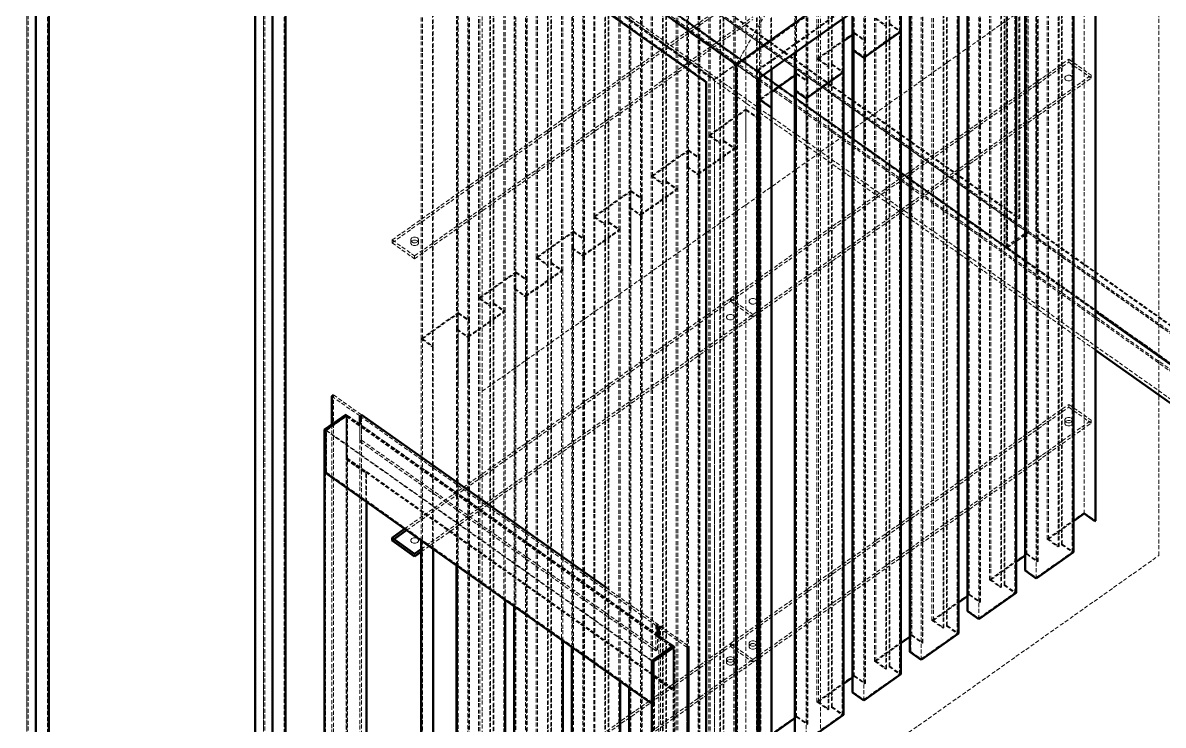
# Model space of a CAD drawing. Header units: millimetres. Extents: x 589 to 12190, y 300 to 8700.
# Drawn here: x 1816 to 2889, y 1402 to 2062 of the extents above; entities that cross this region are included whole.
import ezdxf

# ---------------------------------------------------------------- set-up
doc = ezdxf.new("R2010")
doc.units = ezdxf.units.MM
doc.linetypes.add('Hidden', pattern=[15, 5, -3, 5, -2])
for name, color, linetype, lineweight in [('Default', 7, 'Continuous', 50), ('Edges', 7, 'Hidden', 15), ('HiddenEdges', 2, 'Hidden', 15), ('HiddenSilhouettes', 2, 'Hidden', 15), ('HiddenWires', 7, 'Hidden', 15), ('Silhouettes', 7, 'Continuous', 50), ('Wires', 7, 'Hidden', 15)]:
    doc.layers.add(name, color=color, linetype=linetype, lineweight=lineweight)

# ---------------------------------------------------------------- blocks, each defined once
blk = doc.blocks.new('Isometric')
at = {"layer": 'Edges'}
for points in [[(-253.1, -1769.7), (-253.1, -79.7)], [(-242.5, -1766.6), (-242.5, -97.8)], [(43.8, -1979.7), (43.8, -289.7)], [(54.4, -1976.6), (54.4, -307.8)], [(1073, -1234), (1073, -427.9)], [(1086.3, -1243.4), (1086.3, -437.3)], [(1012.9, -1315.3), (1012.9, -509.2)], [(940.8, -1366.3), (940.8, -560.2)], [(796.6, -662.2), (796.6, -595.1)], [(868.7, -1417.3), (868.7, -611.2)], [(724.4, -713.2), (724.4, -646.1)], [(796.6, -1468.3), (796.6, -662.2)], [(679.9, -724.7), (679.9, -677.6)], [(609.5, -2379.7), (609.5, -689.7)], [(724.4, -1519.3), (724.4, -713.2)], [(679.9, -1530.8), (679.9, -724.7)], [(1087.2, -978.6), (1271.9, -1109.2)], [(121.6, -1129.3), (531.7, -1419.3)], [(121.6, -1989.4), (121.6, -1129.3)], [(164.7, -1977.8), (164.7, -1213.5)], [(233.3, -1287.7), (233.3, -1284.2)], [(255.6, -1830.8), (255.6, -1277.8)], [(535.9, -1374.1), (538, -1372.6)], [(535.9, -1387), (535.9, -1374.1)], [(539.5, -1376.6), (574.8, -1401.6)], [(574.8, -1401.6), (576.9, -1400.1)], [(444.4, -1717.3), (444.4, -1411.3)], [(574.8, -2267.8), (574.8, -1401.6)], [(531.7, -1473), (531.7, -1419.3)], [(531.7, -2279.4), (531.7, -1419.3)], [(516.5, -1666.3), (516.5, -1462.3)]]:
    blk.add_lwpolyline(points, dxfattribs=at)
for points in [[(637.2, -670.1, 0), (954.6, -117.2, 0)], [(662.4, -689.1, 0), (1468.5, -119.1, 0)], [(43.8, -289.7, 0), (609.5, -689.7, 0)], [(609.5, -689.7, 0), (636.4, -670.7, 0)], [(636.4, -670.7, 0), (662.4, -689.1, 0)], [(662.4, -2379.1, 0), (662.4, -689.1, 0)], [(636.4, -1378.2, 0), (636.4, -765.7, 0)], [(1087.2, -979.4, 0), (1416.5, -1212.3, 0)], [(129.3, -1086.6, 0), (164.7, -1111.6, 0)], [(164.7, -1111.6, 0), (166.8, -1110.1, 0)], [(164.7, -1111.6, 0), (535.9, -1374.1, 0)], [(164.7, -1121.7, 0), (164.7, -1111.6, 0)], [(120.5, -1128.5, 0), (121.6, -1129.3, 0)], [(172, -1964, 0), (172, -1218.6, 0)], [(300.2, -1819.3, 0), (300.2, -1309.3, 0)], [(372.3, -1768.3, 0), (372.3, -1360.3, 0)], [(531.7, -1419.3, 0), (556.7, -1401.6, 0)], [(530.6, -1418.5, 0), (531.7, -1419.3, 0)]]:
    blk.add_polyline3d(points, dxfattribs=at)
blk.add_polyline3d([(636.4, -671.5, 0)], close=True, dxfattribs=at)
at = {"layer": 'HiddenEdges'}
for points in [[(992.1, -863.6), (992.1, 805.2)], [(1012.4, -879.2), (1012.4, 789.6)], [(976.7, -900.4), (976.7, 483.3)], [(-608.1, 257.2), (1895, -1512.8)], [(-634.3, 238.7), (1842.7, -1512.8)], [(-608.1, 209.8), (1895, -1560.2)], [(829.1, -619.2), (829.1, 186.9)], [(784.5, -631.9), (784.5, 174.2)], [(824.1, -622.7), (824.1, 183.4)], [(797.8, -641.3), (797.8, 164.8)], [(783.3, -651.6), (783.3, 154.5)], [(752, -673.7), (752, 132.4)], [(757, -670.2), (757, 135.9)], [(712.4, -682.9), (712.4, 123.2)], [(711.1, -702.6), (711.1, 103.5)], [(724.4, -646.1), (724.4, 92.9)], [(648.8, -727.9), (648.8, 78.2)], [(679.9, -677.6), (679.9, 81.4)], [(662.1, -737.3), (662.1, 68.8)], [(616.2, -769.7), (616.2, 36.4)], [(621.2, -766.2), (621.2, 39.9)], [(576.6, -778.9), (576.6, 27.2)], [(589.9, -788.3), (589.9, 17.8)], [(549.1, -817.2), (549.1, -11.1)], [(588.7, -809.2), (588.7, -3.1)], [(504.5, -829.9), (504.5, -23.8)], [(544.1, -820.7), (544.1, -14.6)], [(517.8, -839.3), (517.8, -33.2)], [(503.2, -849.6), (503.2, -43.5)], [(516.5, -860.2), (516.5, -54.1)], [(-227.1, -1749.2), (-227.1, -60.9)], [(472, -871.7), (472, -65.6)], [(476.9, -868.2), (476.9, -62.1)], [(-253.1, -1767.6), (-253.1, -79.3)], [(432.4, -880.9), (432.4, -74.8)], [(445.7, -890.3), (445.7, -84.2)], [(404.8, -919.2), (404.8, -113.1)], [(444.4, -911.2), (444.4, -105.1)], [(360.3, -931.9), (360.3, -125.8)], [(399.9, -922.7), (399.9, -116.6)], [(373.6, -941.3), (373.6, -135.2)], [(359, -951.6), (359, -145.5)], [(372.3, -962.2), (372.3, -156.1)], [(327.7, -973.7), (327.7, -167.6)], [(332.7, -970.2), (332.7, -164.1)], [(288.1, -982.9), (288.1, -176.8)], [(286.9, -1002.6), (286.9, -196.5)], [(301.4, -992.3), (301.4, -186.2)], [(300.2, -1013.2), (300.2, -207.1)], [(255.6, -1024.7), (255.6, -218.6)], [(69.9, -1959.2), (69.9, -270.9)], [(71.6, -1960.9), (71.6, -270.9)], [(71.6, -272.1), (635.5, -670.9)], [(34.1, -1961), (34.1, -292.2)], [(43.8, -1977.6), (43.8, -289.3)], [(45.5, -290.5), (609.5, -689.3)], [(196.6, -312), (1001, -880.8)], [(170.6, -330.4), (975, -899.2)], [(170.6, -330.9), (976.7, -900.9)], [(1040.5, -1275.8), (1040.5, -469.7)], [(1045.5, -1272.3), (1045.5, -466.2)], [(1000.9, -1285), (1000.9, -478.9)], [(1014.2, -1294.4), (1014.2, -488.3)], [(968.4, -1326.8), (968.4, -520.7)], [(973.3, -1323.3), (973.3, -517.2)], [(928.8, -1336), (928.8, -529.9)], [(942.1, -1345.4), (942.1, -539.3)], [(927.5, -1355.7), (927.5, -549.6)], [(896.3, -1377.8), (896.3, -571.7)], [(901.2, -1374.3), (901.2, -568.2)], [(856.7, -1387), (856.7, -580.9)], [(870, -1396.4), (870, -590.3)], [(824.1, -1428.8), (824.1, -622.7)], [(829.1, -1425.3), (829.1, -619.2)], [(784.5, -765.7), (784.5, -630.7)], [(784.5, -1438), (784.5, -631.9)], [(797.8, -1447.4), (797.8, -641.3)], [(783.3, -1457.7), (783.3, -651.6)], [(609.5, -689.3), (635.5, -670.9)], [(635.5, -2359.2), (635.5, -670.9)], [(636.4, -671.5), (637.2, -670.1)], [(636.4, -671.5), (637.2, -670.9)], [(757, -1476.3), (757, -670.2)], [(796.6, -765.7), (796.6, -661)], [(1053.6, -667.7), (1053.6, -664.2)], [(662.4, -678.3), (663.3, -678.9)], [(662.4, -2316.2), (662.4, -678.3)], [(712.4, -765.7), (712.4, -681.7)], [(712.4, -1489), (712.4, -682.9)], [(752, -1479.8), (752, -673.7)], [(598.9, -692.8), (599.8, -692.2)], [(599.8, -2361), (599.8, -692.2)], [(609.5, -2377.6), (609.5, -689.3)], [(725.7, -1498.4), (725.7, -692.3)], [(711.1, -1508.7), (711.1, -702.6)], [(724.4, -765.7), (724.4, -712)], [(648.8, -765.7), (648.8, -726.7)], [(648.8, -1534), (648.8, -727.9)], [(662.1, -1543.4), (662.1, -737.3)], [(616.2, -1575.8), (616.2, -769.7)], [(621.2, -1572.3), (621.2, -766.2)], [(975.8, -900.7), (975.8, -765.7)], [(576.6, -918.8), (576.6, -777.7)], [(576.6, -1585), (576.6, -778.9)], [(575.4, -1604.7), (575.4, -798.6)], [(589.9, -1594.4), (589.9, -788.3)], [(588.7, -918.8), (588.7, -808)], [(544.1, -1626.8), (544.1, -820.7)], [(549.1, -1623.3), (549.1, -817.2)], [(504.5, -1636), (504.5, -829.9)], [(517.8, -1645.4), (517.8, -839.3)], [(472, -1677.8), (472, -871.7)], [(476.9, -1674.3), (476.9, -868.2)], [(516.5, -918.8), (516.5, -859)], [(432.4, -918.8), (432.4, -879.7)], [(432.4, -1687), (432.4, -880.9)], [(976.7, -900.4), (1002.7, -882)], [(1002.7, -882), (1298, -1090.8)], [(1012.4, -879.2), (1288.2, -1074.2)], [(431.1, -1706.7), (431.1, -900.6)], [(445.7, -1696.4), (445.7, -890.3)], [(975.8, -901.5), (976.7, -900.9)], [(976.7, -900.4), (1087.2, -978.6)], [(976.7, -900.9), (1273.6, -1110.9)], [(233.3, -914.3), (233.3, -910.8)], [(444.4, -918.8), (444.4, -910)], [(444.4, -1411.3), (444.4, -911.2)], [(399.9, -1728.8), (399.9, -922.7)], [(404.8, -1725.3), (404.8, -919.2)], [(360.3, -1071.9), (360.3, -930.7)], [(360.3, -1738), (360.3, -931.9)], [(373.6, -1747.4), (373.6, -941.3)], [(359, -1757.7), (359, -951.6)], [(332.7, -1776.3), (332.7, -970.2)], [(372.3, -1071.9), (372.3, -961)], [(629.3, -967.7), (629.3, -964.2)], [(288.1, -1789), (288.1, -982.9)], [(327.7, -1779.8), (327.7, -973.7)], [(657.6, -987.7), (657.6, -984.2)], [(301.4, -1798.4), (301.4, -992.3)], [(286.9, -1808.7), (286.9, -1002.6)], [(300.2, -1071.9), (300.2, -1012)], [(300.2, -1309.3), (300.2, -1013.2)], [(131.5, -1951.3), (131.5, -1085.1)], [(1053.6, -1100.4), (1053.6, -1096.9)], [(147.4, -1969.6), (147.4, -1109.5)], [(148.5, -1164), (148.5, -1110.3)], [(149.3, -1110.8), (559.5, -1400.8)], [(166.8, -1141.9), (166.8, -1110.1)], [(122.8, -1129.6), (532.9, -1419.6)], [(122.8, -1182.2), (122.8, -1129.6)], [(166.8, -1141.9), (538, -1404.4)], [(147.4, -1164.8), (148.5, -1164)], [(147.4, -1166), (172, -1183.4)], [(148.5, -1164), (558.6, -1454)], [(122.8, -1182.2), (532.9, -1472.2)], [(172, -1218.6), (172, -1183.4)], [(535.9, -1405.9), (535.9, -1387)], [(541.6, -2241.3), (541.6, -1375.1)], [(556.7, -1401.6), (558.6, -1400.3)], [(557.5, -2259.6), (557.5, -1399.5)], [(558.6, -1401.4), (559.5, -1400.8)], [(559.5, -2235.2), (559.5, -1400.8)], [(629.3, -1400.4), (629.3, -1396.9)], [(657.6, -1420.4), (657.6, -1416.9)], [(534, -2218.4), (534, -1437.8)], [(557.5, -1456), (558.6, -1455.2)]]:
    blk.add_lwpolyline(points, dxfattribs=at)
for points in [[(1002.7, -882, 0), (1002.7, 806.3, 0)], [(725.7, -692.3, 0), (725.7, 113.8, 0)], [(575.4, -798.6, 0), (575.4, 7.5, 0)], [(431.1, -900.6, 0), (431.1, -94.5, 0)], [(662.4, -678.3, 0), (1416.5, -145.1, 0)], [(70.7, -271.5, 0), (636.4, -671.5, 0)], [(76.8, -265, 0), (1087.2, -979.4, 0)], [(55.3, -307.2, 0), (599.8, -692.2, 0)], [(196.6, -311.7, 0), (1002.7, -881.7, 0)], [(206.3, -309.2, 0), (991.2, -864.2, 0)], [(999.6, -1304.7, 0), (999.6, -498.6, 0)], [(855.4, -1406.7, 0), (855.4, -600.6, 0)], [(638.1, -671.5, 0), (663.3, -689.3, 0)], [(588.7, -1615.3, 0), (588.7, -809.2, 0)], [(504.5, -918.8, 0), (504.5, -828.7, 0)], [(503.2, -1655.7, 0), (503.2, -849.6, 0)], [(516.5, -1462.3, 0), (516.5, -860.2, 0)], [(1002.7, -881.7, 0), (1299.7, -1091.7, 0)], [(1012.4, -879.2, 0), (1013.3, -878.6, 0)], [(372.3, -1360.3, 0), (372.3, -962.2, 0)], [(288.1, -1071.9, 0), (288.1, -981.7, 0)], [(255.6, -1277.8, 0), (255.6, -1024.7, 0)], [(122.8, -1129.6, 0), (147.4, -1112.2, 0)], [(164.7, -1213.5, 0), (164.7, -1121.7, 0)], [(164.7, -1143.4, 0), (166.8, -1141.9, 0)], [(121.6, -1183, 0), (122.8, -1182.2, 0)], [(172, -1183.4, 0), (173.1, -1182.6, 0)], [(557.5, -1454.8, 0), (557.5, -1402.2, 0)], [(532.9, -1438.6, 0), (557.5, -1456, 0)]]:
    blk.add_polyline3d(points, dxfattribs=at)
at = {"layer": 'HiddenSilhouettes'}
for points in [[(991.2, -864.2), (991.2, 804.6)], [(1001, -880.8), (1001, 807.5)], [(1013.3, -878.6), (1013.3, 790.2)], [(975, -899.2), (975, 482.8)], [(-608.1, 212), (1863, -1535.4)], [(-636.4, 189.8), (663.3, -729.2)], [(-634.3, 193.5), (1842.7, -1558)], [(828.2, -619.8), (828.2, 186.3)], [(825, -622.1), (825, 184)], [(841.5, -629.2), (841.5, 176.9)], [(798.7, -640.7), (798.7, 165.4)], [(737.9, -663.7), (737.9, 142.4)], [(739.6, -663.7), (739.6, 142.4)], [(752.9, -673.1), (752.9, 133)], [(756.1, -670.8), (756.1, 135.3)], [(726.6, -691.7), (726.6, 114.4)], [(769.4, -680.2), (769.4, 125.9)], [(667.4, -714.7), (667.4, 91.4)], [(662.9, -736.7), (662.9, 69.4)], [(602.1, -759.7), (602.1, 46.4)], [(603.8, -759.7), (603.8, 46.4)], [(617.1, -769.1), (617.1, 37)], [(620.3, -766.8), (620.3, 39.3)], [(633.6, -776.2), (633.6, 29.9)], [(635.3, -776.2), (635.3, 29.9)], [(590.8, -787.7), (590.8, 18.4)], [(574.5, -799.2), (574.5, 6.9)], [(530, -810.7), (530, -4.6)], [(531.7, -810.7), (531.7, -4.6)], [(545, -820.1), (545, -14)], [(548.2, -817.8), (548.2, -11.7)], [(975.8, -901.5), (975.8, 0)], [(561.5, -827.2), (561.5, -21.1)], [(563.2, -827.2), (563.2, -21.1)], [(518.7, -838.7), (518.7, -32.6)], [(457.9, -861.7), (457.9, -55.6)], [(459.5, -861.7), (459.5, -55.6)], [(502.4, -850.2), (502.4, -44.1)], [(-226.3, -1750.7), (-226.3, -60.7)], [(472.8, -871.1), (472.8, -65)], [(476.1, -868.8), (476.1, -62.7)], [(-251.4, -1768.8), (-251.4, -80.5)], [(446.5, -889.7), (446.5, -83.6)], [(489.4, -878.2), (489.4, -72.1)], [(491.1, -878.2), (491.1, -72.1)], [(430.3, -901.2), (430.3, -95.1)], [(385.7, -912.7), (385.7, -106.6)], [(387.4, -912.7), (387.4, -106.6)], [(404, -919.8), (404, -113.7)], [(638.1, -671.5), (1442.5, -102.7)], [(400.7, -922.1), (400.7, -116)], [(417.3, -929.2), (417.3, -123.1)], [(419, -929.2), (419, -123.1)], [(374.4, -940.7), (374.4, -134.6)], [(358.1, -952.2), (358.1, -146.1)], [(313.6, -963.7), (313.6, -157.6)], [(315.3, -963.7), (315.3, -157.6)], [(328.6, -973.1), (328.6, -167)], [(331.8, -970.8), (331.8, -164.7)], [(302.3, -991.7), (302.3, -185.6)], [(345.1, -980.2), (345.1, -174.1)], [(346.8, -980.2), (346.8, -174.1)], [(286, -1003.2), (286, -197.1)], [(241.5, -1014.7), (241.5, -208.6)], [(243.2, -1014.7), (243.2, -208.6)], [(256.5, -1024.1), (256.5, -218)], [(70.7, -1960.7), (70.7, -270.7)], [(45.5, -1978.8), (45.5, -290.5)], [(1026.4, -1265.8), (1026.4, -459.7)], [(1028.1, -1265.8), (1028.1, -459.7)], [(1041.4, -1275.2), (1041.4, -469.1)], [(1044.6, -1272.9), (1044.6, -466.8)], [(1057.9, -1282.3), (1057.9, -476.2)], [(1015.1, -1293.8), (1015.1, -487.7)], [(954.2, -1316.8), (954.2, -510.7)], [(955.9, -1316.8), (955.9, -510.7)], [(969.2, -1326.2), (969.2, -520.1)], [(972.5, -1323.9), (972.5, -517.8)], [(985.8, -1333.3), (985.8, -527.2)], [(942.9, -1344.8), (942.9, -538.7)], [(882.1, -1367.8), (882.1, -561.7)], [(883.8, -1367.8), (883.8, -561.7)], [(897.1, -1377.2), (897.1, -571.1)], [(900.4, -1374.9), (900.4, -568.8)], [(913.7, -1384.3), (913.7, -578.2)], [(205.1, -890.8), (629.3, -590.8)], [(205.1, -894.3), (629.3, -594.3)], [(870.8, -1395.8), (870.8, -589.7)], [(233.3, -910.8), (657.6, -610.8)], [(233.3, -914.3), (657.6, -614.3)], [(810, -1418.8), (810, -612.7)], [(810, -612.7), (824.1, -622.7)], [(811.7, -1418.8), (811.7, -612.7)], [(811.7, -612.7), (825, -622.1)], [(796.6, -661), (841.5, -629.2)], [(824.1, -622.7), (825, -622.1)], [(825, -1428.2), (825, -622.1)], [(828.2, -619.8), (829.1, -619.2)], [(828.2, -1425.9), (828.2, -619.8)], [(828.2, -619.8), (841.5, -629.2)], [(829.1, -619.2), (843.2, -629.2)], [(829.1, -620.4), (829.1, -620.4)], [(841.5, -1435.3), (841.5, -629.2)], [(737.9, -663.7), (784.5, -630.7)], [(739.6, -663.7), (771.1, -641.4)], [(782.4, -633.4), (784.5, -631.9)], [(784.5, -630.7), (798.7, -640.7)], [(784.5, -631.9), (797.8, -641.3)], [(798.7, -1446.8), (798.7, -640.7)], [(782.4, -652.2), (783.3, -651.6)], [(783.3, -651.6), (796.6, -661)], [(638.1, -2359.8), (638.1, -671.5)], [(739.6, -1469.8), (739.6, -663.7)], [(739.6, -663.7), (752.9, -673.1)], [(756.1, -1476.9), (756.1, -670.8)], [(756.1, -670.8), (769.4, -680.2)], [(757, -670.2), (771.1, -680.2)], [(1053.6, -667.7), (1081.9, -687.7)], [(663.3, -765.7), (663.3, -678.9)], [(665.7, -714.7), (712.4, -681.7)], [(712.4, -681.7), (726.6, -691.7)], [(724.4, -712), (769.4, -680.2)], [(752, -673.7), (752.9, -673.1)], [(752.9, -1479.2), (752.9, -673.1)], [(769.4, -1486.3), (769.4, -680.2)], [(1081.9, -687.7), (1081.9, -684.2)], [(725.7, -692.3), (726.6, -691.7)], [(726.6, -1497.8), (726.6, -691.7)], [(667.4, -1520.8), (667.4, -714.7)], [(710.3, -703.2), (711.1, -702.6)], [(711.1, -702.6), (724.4, -712)], [(602.1, -759.7), (648.8, -726.7)], [(648.8, -726.7), (662.9, -736.7)], [(648.8, -727.9), (662.1, -737.3)], [(663.3, -729.2), (663.3, -729.2)], [(662.1, -737.3), (662.9, -736.7)], [(662.9, -1542.8), (662.9, -736.7)], [(665.7, -730.9), (1087.2, -1028.9)], [(602.1, -1565.8), (602.1, -759.7)], [(602.1, -759.7), (616.2, -769.7)], [(603.8, -1565.8), (603.8, -759.7)], [(616.2, -769.7), (617.1, -769.1)], [(617.1, -1575.2), (617.1, -769.1)], [(620.3, -766.8), (621.2, -766.2)], [(620.3, -1572.9), (620.3, -766.8)], [(620.3, -766.8), (633.6, -776.2)], [(621.2, -766.2), (635.3, -776.2)], [(976.7, -900.9), (976.7, -765.7)], [(530, -810.7), (576.6, -777.7)], [(531.7, -810.7), (576.6, -778.9)], [(588.7, -808), (633.6, -776.2)], [(633.6, -1582.3), (633.6, -776.2)], [(635.3, -1582.3), (635.3, -776.2)], [(574.5, -799.2), (575.4, -798.6)], [(574.5, -1605.3), (574.5, -799.2)], [(574.5, -799.2), (588.7, -809.2)], [(575.4, -798.6), (588.7, -808)], [(589.9, -788.3), (590.8, -787.7)], [(590.8, -1593.8), (590.8, -787.7)], [(530, -1616.8), (530, -810.7)], [(530, -810.7), (544.1, -820.7)], [(531.7, -1616.8), (531.7, -810.7)], [(531.7, -810.7), (545, -820.1)], [(457.9, -861.7), (504.5, -828.7)], [(504.5, -828.7), (518.7, -838.7)], [(516.5, -859), (561.5, -827.2)], [(516.5, -860.2), (563.2, -827.2)], [(545, -1626.2), (545, -820.1)], [(548.2, -817.8), (549.1, -817.2)], [(548.2, -1623.9), (548.2, -817.8)], [(548.2, -817.8), (561.5, -827.2)], [(549.1, -817.2), (563.2, -827.2)], [(561.5, -1633.3), (561.5, -827.2)], [(563.2, -1633.3), (563.2, -827.2)], [(459.5, -861.7), (504.5, -829.9)], [(504.5, -829.9), (517.8, -839.3)], [(518.7, -1644.8), (518.7, -838.7)], [(502.4, -1452.3), (502.4, -850.2)], [(503.2, -849.6), (516.5, -859)], [(457.9, -1667.8), (457.9, -861.7)], [(457.9, -861.7), (472, -871.7)], [(459.5, -1667.8), (459.5, -861.7)], [(459.5, -861.7), (472.8, -871.1)], [(472, -871.7), (472.8, -871.1)], [(472.8, -1677.2), (472.8, -871.1)], [(476.1, -1674.9), (476.1, -868.8)], [(476.1, -868.8), (489.4, -878.2)], [(476.9, -868.2), (491.1, -878.2)], [(387.4, -912.7), (432.4, -880.9)], [(444.4, -911.2), (491.1, -878.2)], [(489.4, -1684.3), (489.4, -878.2)], [(491.1, -1444.3), (491.1, -878.2)], [(975, -899.2), (1001, -880.8)], [(1013.3, -878.6), (1289.1, -1073.6)], [(205.1, -894.3), (205.1, -890.8)], [(205.1, -890.8), (233.3, -910.8)], [(205.1, -894.3), (233.3, -914.3)], [(236.9, -893.3), (234.6, -894.2), (232.1, -894.2), (229.8, -893.3), (228.5, -891.7), (228.5, -889.9), (229.8, -888.3), (232.1, -887.4), (234.6, -887.4), (236.9, -888.3), (238.2, -889.9), (238.2, -891.7), (236.9, -893.3)], [(228.5, -893.4), (229.8, -891.8), (232.1, -890.9), (234.6, -890.9), (236.9, -891.8), (238.2, -893.4), (238.2, -895.3), (236.9, -896.8), (234.6, -897.8), (232.1, -897.8), (229.8, -896.8), (228.5, -895.3)], [(228.5, -895.3), (228.5, -891.7)], [(238.2, -893.4), (238.2, -889.9)], [(431.1, -900.6), (444.4, -910)], [(445.7, -890.3), (446.5, -889.7)], [(446.5, -1695.8), (446.5, -889.7)], [(975.8, -900.7), (1001.5, -918.8)], [(385.7, -1718.8), (385.7, -912.7)], [(385.7, -912.7), (399.9, -922.7)], [(387.4, -1718.8), (387.4, -912.7)], [(430.3, -1401.3), (430.3, -901.2)], [(430.3, -901.2), (444.4, -911.2)], [(372.3, -961), (417.3, -929.2)], [(372.3, -962.2), (419, -929.2)], [(399.9, -922.7), (400.7, -922.1)], [(400.7, -1728.2), (400.7, -922.1)], [(404, -1725.9), (404, -919.8)], [(404, -919.8), (417.3, -929.2)], [(404.8, -919.2), (419, -929.2)], [(417.3, -1735.3), (417.3, -929.2)], [(419, -1393.3), (419, -929.2)], [(313.6, -963.7), (360.3, -930.7)], [(360.3, -930.7), (374.4, -940.7)], [(360.3, -931.9), (373.6, -941.3)], [(373.6, -941.3), (374.4, -940.7)], [(374.4, -1746.8), (374.4, -940.7)], [(629.3, -964.2), (663.3, -940.2)], [(358.1, -1350.3), (358.1, -952.2)], [(359, -951.6), (372.3, -961)], [(223.2, -1254.9), (629.3, -967.7)], [(313.6, -1769.8), (313.6, -963.7)], [(313.6, -963.7), (327.7, -973.7)], [(315.3, -1769.8), (315.3, -963.7)], [(315.3, -963.7), (328.6, -973.1)], [(331.8, -1776.9), (331.8, -970.8)], [(331.8, -970.8), (345.1, -980.2)], [(241.5, -1278.4), (657.6, -984.2)], [(243.2, -1014.7), (288.1, -982.9)], [(288.1, -982.9), (301.4, -992.3)], [(300.2, -1012), (345.1, -980.2)], [(328.6, -1779.2), (328.6, -973.1)], [(345.1, -1786.3), (345.1, -980.2)], [(346.8, -1342.3), (346.8, -980.2)], [(657.6, -984.2), (663.3, -980.2)], [(657.6, -987.7), (663.3, -983.7)], [(241.5, -1281.9), (657.6, -987.7)], [(301.4, -992.3), (302.3, -991.7)], [(302.3, -1797.8), (302.3, -991.7)], [(241.5, -1267.8), (241.5, -1014.7)], [(241.5, -1014.7), (255.6, -1024.7)], [(243.2, -1820.8), (243.2, -1014.7)], [(286, -1003.2), (286.9, -1002.6)], [(286, -1299.3), (286, -1003.2)], [(286, -1003.2), (300.2, -1013.2)], [(286.9, -1002.6), (300.2, -1012)], [(255.6, -1024.7), (256.5, -1024.1)], [(256.5, -1278.4), (256.5, -1024.1)], [(1053.6, -1100.4), (1081.9, -1120.4)], [(147.4, -1164.8), (147.4, -1112.2)], [(148.5, -1110.3), (538, -1385.7)], [(148.5, -1970.4), (148.5, -1110.3)], [(148.5, -1111.4), (149.3, -1110.8)], [(148.5, -1111.4), (558.6, -1401.4)], [(665.7, -1414.7), (1081.9, -1120.4)], [(1048.8, -1119.5), (1050.1, -1117.9), (1052.3, -1117), (1054.9, -1117), (1057.1, -1117.9), (1058.4, -1119.5), (1058.4, -1121.4), (1057.1, -1122.9), (1054.9, -1123.9), (1052.3, -1123.9), (1050.1, -1122.9), (1048.8, -1121.4)], [(1048.8, -1121.4), (1048.8, -1117.8)], [(1058.4, -1119.5), (1058.4, -1116)], [(1081.9, -1120.4), (1081.9, -1116.9)], [(164.7, -1143.4), (535.9, -1405.9)], [(147.4, -1164.8), (557.5, -1454.8)], [(148.5, -1165.2), (173.1, -1182.6)], [(173.1, -1219.4), (173.1, -1182.6)], [(1073, -1232.8), (1087.2, -1242.8)], [(1026.4, -1265.8), (1040.5, -1275.8)], [(1028.1, -1265.8), (1041.4, -1275.2)], [(1045.5, -1272.3), (1059.6, -1282.3)], [(954.2, -1316.8), (1000.9, -1283.8)], [(1000.9, -1283.8), (1015.1, -1293.8)], [(1000.9, -1285), (1014.2, -1294.4)], [(1012.9, -1314.1), (1057.9, -1282.3)], [(1040.5, -1275.8), (1041.4, -1275.2)], [(1044.6, -1272.9), (1057.9, -1282.3)], [(955.9, -1316.8), (987.5, -1294.5)], [(1014.2, -1294.4), (1015.1, -1293.8)], [(998.8, -1305.3), (999.6, -1304.7)], [(999.6, -1304.7), (1012.9, -1314.1)], [(954.2, -1316.8), (968.4, -1326.8)], [(955.9, -1316.8), (969.2, -1326.2)], [(972.5, -1323.9), (973.3, -1323.3)], [(972.5, -1323.9), (985.8, -1333.3)], [(973.3, -1323.3), (987.5, -1333.3)], [(882.1, -1367.8), (928.8, -1334.8)], [(928.8, -1334.8), (942.9, -1344.8)], [(928.8, -1336), (942.1, -1345.4)], [(940.8, -1365.1), (985.8, -1333.3)], [(927.5, -1355.7), (940.8, -1365.1)], [(942.1, -1345.4), (942.9, -1344.8)], [(882.1, -1367.8), (896.3, -1377.8)], [(883.8, -1367.8), (897.1, -1377.2)], [(538, -1404.4), (538, -1386.9)], [(629.3, -1396.9), (663.3, -1372.9)], [(629.3, -1400.4), (663.3, -1376.4)], [(810, -1418.8), (856.7, -1385.8)], [(856.7, -1385.8), (870.8, -1395.8)], [(856.7, -1387), (870, -1396.4)], [(868.7, -1416.1), (913.7, -1384.3)], [(896.3, -1377.8), (897.1, -1377.2)], [(900.4, -1374.9), (913.7, -1384.3)], [(901.2, -1374.3), (915.3, -1384.3)], [(241.5, -1671.2), (629.3, -1396.9)], [(241.5, -1674.7), (629.3, -1400.4)], [(539.5, -2242.8), (539.5, -1389.5)], [(555.6, -1400.8), (557.5, -1399.5)], [(558.6, -1454), (558.6, -1400.3)], [(558.6, -1531.3), (558.6, -1400.3)], [(629.3, -1396.9), (657.6, -1416.9)], [(629.3, -1400.4), (657.6, -1420.4)], [(652.8, -1399.5), (654.1, -1397.9), (656.3, -1397), (658.9, -1397), (661.1, -1397.9), (662.4, -1399.5), (662.4, -1401.4), (661.1, -1402.9), (658.9, -1403.9), (656.3, -1403.9), (654.1, -1402.9), (652.8, -1401.4)], [(652.8, -1401.4), (652.8, -1397.8)], [(662.4, -1399.5), (662.4, -1396)], [(811.7, -1418.8), (843.2, -1396.5)], [(657.6, -1416.9), (663.3, -1412.9)], [(854.5, -1407.3), (855.4, -1406.7)], [(855.4, -1406.7), (868.7, -1416.1)], [(241.5, -1711.2), (657.6, -1416.9)], [(624.5, -1419.5), (625.8, -1417.9), (628, -1417), (630.6, -1417), (632.9, -1417.9), (634.2, -1419.5), (634.2, -1421.4), (632.9, -1422.9), (630.6, -1423.9), (628, -1423.9), (625.8, -1422.9), (624.5, -1421.4)], [(624.5, -1421.4), (624.5, -1417.8)], [(634.2, -1419.5), (634.2, -1416)], [(657.6, -1420.4), (663.3, -1416.4)], [(810, -1418.8), (824.1, -1428.8)], [(811.7, -1418.8), (825, -1428.2)], [(824.1, -1428.8), (825, -1428.2)], [(828.2, -1425.9), (829.1, -1425.3)], [(828.2, -1425.9), (841.5, -1435.3)], [(829.1, -1425.3), (843.2, -1435.3)], [(532.9, -1438.6), (534, -1437.8)], [(532.9, -2219.2), (532.9, -1438.6)], [(737.9, -1469.8), (784.5, -1436.8)], [(782.4, -1439.5), (784.5, -1438)], [(784.5, -1436.8), (798.7, -1446.8)], [(784.5, -1438), (797.8, -1447.4)], [(796.6, -1467.1), (841.5, -1435.3)], [(739.6, -1469.8), (771.1, -1447.5)], [(782.4, -1458.3), (783.3, -1457.7)], [(797.8, -1447.4), (798.7, -1446.8)], [(737.9, -1469.8), (752, -1479.8)], [(739.6, -1469.8), (752.9, -1479.2)], [(752, -1479.8), (752.9, -1479.2)], [(756.1, -1476.9), (757, -1476.3)], [(756.1, -1476.9), (769.4, -1486.3)], [(757, -1476.3), (771.1, -1486.3)], [(665.7, -1520.8), (712.4, -1487.8)], [(712.4, -1487.8), (726.6, -1497.8)], [(712.4, -1489), (725.7, -1498.4)], [(725.7, -1498.4), (726.6, -1497.8)]]:
    blk.add_lwpolyline(points, dxfattribs=at)
for points in [[(1048.8, -1116), (1050.1, -1114.4), (1052.3, -1113.5), (1054.9, -1113.5), (1057.1, -1114.4), (1058.4, -1116), (1058.4, -1117.8), (1057.1, -1119.4), (1054.9, -1120.3), (1052.3, -1120.3), (1050.1, -1119.4), (1048.8, -1117.8)], [(652.8, -1396), (654.1, -1394.4), (656.3, -1393.5), (658.9, -1393.5), (661.1, -1394.4), (662.4, -1396), (662.4, -1397.8), (661.1, -1399.4), (658.9, -1400.3), (656.3, -1400.3), (654.1, -1399.4), (652.8, -1397.8)], [(624.5, -1416), (625.8, -1414.4), (628, -1413.5), (630.6, -1413.5), (632.9, -1414.4), (634.2, -1416), (634.2, -1417.8), (632.9, -1419.4), (630.6, -1420.3), (628, -1420.3), (625.8, -1419.4), (624.5, -1417.8)]]:
    blk.add_lwpolyline(points, close=True, dxfattribs=at)
for points in [[(-608.1, 259.3, 0), (1865.3, -1489.7, 0)], [(636.4, -671.5, 0), (1838.5, 178.5, 0)], [(710.3, -656.1, 0), (710.3, 102.9, 0)], [(665.7, -687.6, 0), (665.7, 91.4, 0)], [(680.7, -677, 0), (680.7, 82, 0)], [(663.3, -678.9, 0), (1417.3, -145.7, 0)], [(71.6, -270.9, 0), (637.2, -670.9, 0)], [(207.2, -308.6, 0), (992.1, -863.6, 0)], [(169.7, -331.5, 0), (975.8, -901.5, 0)], [(1002.7, -881.7, 0), (1002.7, -612.5, 0)], [(797.8, -641.3, 0), (798.7, -640.7, 0)], [(637.2, -2360.9, 0), (637.2, -670.9, 0)], [(665.7, -938.4, 0), (1053.6, -664.2, 0)], [(665.7, -941.9, 0), (1053.6, -667.7, 0)], [(737.9, -1469.8, 0), (737.9, -663.7, 0)], [(737.9, -663.7, 0), (752, -673.7, 0)], [(756.1, -670.8, 0), (757, -670.2, 0)], [(1053.6, -664.2, 0), (1081.9, -684.2, 0)], [(665.7, -978.4, 0), (1081.9, -684.2, 0)], [(710.3, -684.4, 0), (712.4, -682.9, 0)], [(712.4, -682.9, 0), (725.7, -692.3, 0)], [(665.7, -981.9, 0), (1081.9, -687.7, 0)], [(667.4, -714.7, 0), (680.7, -705.3, 0)], [(667.4, -714.7, 0), (680.7, -724.1, 0)], [(603.8, -759.7, 0), (648.8, -727.9, 0)], [(603.8, -759.7, 0), (617.1, -769.1, 0)], [(576.6, -777.7, 0), (590.8, -787.7, 0)], [(576.6, -778.9, 0), (589.9, -788.3, 0)], [(588.7, -809.2, 0), (635.3, -776.2, 0)], [(544.1, -820.7, 0), (545, -820.1, 0)], [(517.8, -839.3, 0), (518.7, -838.7, 0)], [(502.4, -850.2, 0), (503.2, -849.6, 0)], [(502.4, -850.2, 0), (516.5, -860.2, 0)], [(476.1, -868.8, 0), (476.9, -868.2, 0)], [(991.2, -864.2, 0), (992.1, -863.6, 0)], [(385.7, -912.7, 0), (432.4, -879.7, 0)], [(432.4, -879.7, 0), (446.5, -889.7, 0)], [(432.4, -880.9, 0), (445.7, -890.3, 0)], [(444.4, -910, 0), (489.4, -878.2, 0)], [(975.8, -900.7, 0), (1002.7, -881.7, 0)], [(430.3, -901.2, 0), (431.1, -900.6, 0)], [(387.4, -912.7, 0), (400.7, -922.1, 0)], [(975.8, -901.5, 0), (1087.2, -980.3, 0)], [(404, -919.8, 0), (404.8, -919.2, 0)], [(315.3, -963.7, 0), (360.3, -931.9, 0)], [(629.3, -967.7, 0), (663.3, -943.7, 0)], [(358.1, -952.2, 0), (359, -951.6, 0)], [(358.1, -952.2, 0), (372.3, -962.2, 0)], [(220.7, -1253.1, 0), (629.3, -964.2, 0)], [(331.8, -970.8, 0), (332.7, -970.2, 0)], [(332.7, -970.2, 0), (346.8, -980.2, 0)], [(629.3, -964.2, 0), (657.6, -984.2, 0)], [(629.3, -967.7, 0), (657.6, -987.7, 0)], [(241.5, -1014.7, 0), (288.1, -981.7, 0)], [(288.1, -981.7, 0), (302.3, -991.7, 0)], [(300.2, -1013.2, 0), (346.8, -980.2, 0)], [(327.7, -973.7, 0), (328.6, -973.1, 0)], [(243.2, -1014.7, 0), (256.5, -1024.1, 0)], [(665.7, -1371.2, 0), (1053.6, -1096.9, 0)], [(665.7, -1374.7, 0), (1053.6, -1100.4, 0)], [(1053.6, -1096.9, 0), (1081.9, -1116.9, 0)], [(147.4, -1109.5, 0), (148.5, -1110.3, 0)], [(147.4, -1112.2, 0), (557.5, -1402.2, 0)], [(149.3, -1945.2, 0), (149.3, -1110.8, 0)], [(129.3, -1952.8, 0), (129.3, -1122.2, 0)], [(164.7, -1143.4, 0), (164.7, -1121.7, 0)], [(665.7, -1411.2, 0), (1081.9, -1116.9, 0)], [(147.4, -1166, 0), (148.5, -1165.2, 0)], [(1026.4, -1265.8, 0), (1073, -1232.8, 0)], [(1028.1, -1265.8, 0), (1059.6, -1243.5, 0)], [(205.1, -1267.7, 0), (207.6, -1265.9, 0)], [(1044.6, -1272.9, 0), (1045.5, -1272.3, 0)], [(998.8, -1286.5, 0), (1000.9, -1285, 0)], [(968.4, -1326.8, 0), (969.2, -1326.2, 0)], [(926.7, -1337.5, 0), (928.8, -1336, 0)], [(883.8, -1367.8, 0), (915.3, -1345.5, 0)], [(926.7, -1356.3, 0), (927.5, -1355.7, 0)], [(539.5, -1386.7, 0), (558.6, -1400.3, 0)], [(854.5, -1388.5, 0), (856.7, -1387, 0)], [(900.4, -1374.9, 0), (901.2, -1374.3, 0)], [(557.5, -1399.5, 0), (558.6, -1400.3, 0)], [(870, -1396.4, 0), (870.8, -1395.8, 0)], [(535.9, -1405.9, 0), (538, -1404.4, 0)], [(241.5, -1714.7, 0), (657.6, -1420.4, 0)], [(534, -1437.8, 0), (558.6, -1455.2, 0)], [(557.5, -1454.8, 0), (558.6, -1454, 0)], [(783.3, -1457.7, 0), (796.6, -1467.1, 0)], [(724.4, -1518.1, 0), (769.4, -1486.3, 0)], [(710.3, -1490.5, 0), (712.4, -1489, 0)]]:
    blk.add_polyline3d(points, dxfattribs=at)
at = {"layer": 'HiddenWires'}
for points in [[(742.5, -633.3), (742.5, 25.7)], [(318.2, -1080.4), (318.2, -274.3)], [(1050.1, -685.2), (1052.3, -684.3)], [(1052.3, -684.3), (1054.9, -684.3)], [(1054.9, -684.3), (1057.1, -685.2)], [(1048.8, -688.6), (1048.8, -686.8)], [(1048.8, -688.6), (1050.1, -690.2)], [(1050.1, -690.2), (1052.3, -691.1)], [(1057.1, -690.2), (1058.4, -688.6)], [(1058.4, -688.6), (1058.4, -686.8)], [(318.2, -1080.4), (663.3, -836.4)], [(654.1, -965.2), (656.3, -964.3)], [(654.1, -970.2), (656.3, -971.1)], [(656.3, -964.3), (658.9, -964.3)], [(658.9, -971.1), (661.1, -970.2)], [(661.1, -965.2), (662.4, -966.8)], [(662.4, -968.6), (662.4, -966.8)], [(625.8, -985.2), (628, -984.3)], [(632.9, -985.2), (634.2, -986.8)], [(625.8, -990.2), (628, -991.1)], [(630.6, -991.1), (632.9, -990.2)], [(632.9, -990.2), (634.2, -988.6)], [(634.2, -988.6), (634.2, -986.8)], [(147.4, -1946.6), (147.4, -1112.2)], [(166.8, -1215), (166.8, -1110.1)], [(557.5, -2236.6), (557.5, -1402.2)]]:
    blk.add_lwpolyline(points, dxfattribs=at)
for points in [[(1048.8, -686.8, 0), (1050.1, -685.2, 0)], [(1057.1, -685.2, 0), (1058.4, -686.8, 0)], [(1052.3, -691.1, 0), (1054.9, -691.1, 0)], [(1054.9, -691.1, 0), (1057.1, -690.2, 0)], [(652.8, -966.8, 0), (654.1, -965.2, 0)], [(652.8, -968.6, 0), (652.8, -966.8, 0)], [(652.8, -968.6, 0), (654.1, -970.2, 0)], [(656.3, -971.1, 0), (658.9, -971.1, 0)], [(658.9, -964.3, 0), (661.1, -965.2, 0)], [(661.1, -970.2, 0), (662.4, -968.6, 0)], [(624.5, -986.8, 0), (625.8, -985.2, 0)], [(628, -984.3, 0), (630.6, -984.3, 0)], [(630.6, -984.3, 0), (632.9, -985.2, 0)], [(624.5, -988.6, 0), (624.5, -986.8, 0)], [(624.5, -988.6, 0), (625.8, -990.2, 0)], [(628, -991.1, 0), (630.6, -991.1, 0)], [(318.2, -1322, 0), (318.2, -1080.4, 0)]]:
    blk.add_polyline3d(points, dxfattribs=at)
at = {"layer": 'Silhouettes'}
for points in [[(-225.4, -1750.4), (-225.4, -109.9)], [(636.4, -670.7), (1442.5, -100.7)], [(70.7, -270.7), (636.4, -670.7)], [(33.2, -1961.6), (33.2, -292.8)], [(54.4, -307.8), (598.9, -692.8)], [(55.3, -1976), (55.3, -308.4)], [(71.6, -1960.4), (71.6, -319.9)], [(1087.2, -1242.8), (1087.2, -436.7)], [(1059.6, -1282.3), (1059.6, -476.2)], [(998.8, -1305.3), (998.8, -499.2)], [(987.5, -1333.3), (987.5, -527.2)], [(926.7, -1356.3), (926.7, -550.2)], [(843.2, -629.2), (843.2, -562.1)], [(915.3, -1384.3), (915.3, -578.2)], [(771.1, -680.2), (771.1, -613.1)], [(782.4, -652.2), (782.4, -605.1)], [(854.5, -1407.3), (854.5, -601.2)], [(843.2, -1435.3), (843.2, -629.2)], [(771.1, -641.4), (782.4, -633.4)], [(710.3, -703.2), (710.3, -656.1)], [(782.4, -1458.3), (782.4, -652.2)], [(782.4, -652.2), (796.6, -662.2)], [(680.7, -724.1), (680.7, -677)], [(724.4, -713.2), (771.1, -680.2)], [(771.1, -1486.3), (771.1, -680.2)], [(598.9, -2361.6), (598.9, -692.8)], [(663.3, -2377.6), (663.3, -689.3)], [(665.7, -714.7), (665.7, -687.6)], [(665.7, -1520.8), (665.7, -714.7)], [(665.7, -714.7), (679.9, -724.7)], [(710.3, -1509.3), (710.3, -703.2)], [(710.3, -703.2), (724.4, -713.2)], [(680.7, -1530.2), (680.7, -724.1)], [(663.3, -940.2), (665.7, -938.4)], [(663.3, -943.7), (665.7, -941.9)], [(663.3, -980.2), (665.7, -978.4)], [(663.3, -983.7), (665.7, -981.9)], [(1087.2, -980.3), (1272.8, -1111.5)], [(1087.2, -1028.9), (1416.5, -1261.8)], [(166.8, -1110.1), (473.8, -1327.1)], [(120.5, -1988.6), (120.5, -1128.5)], [(121.6, -1183), (121.6, -1129.3)], [(121.6, -1183), (531.7, -1473)], [(173.1, -1963.2), (173.1, -1219.4)], [(1059.6, -1243.5), (1073, -1234)], [(1073, -1234), (1086.3, -1243.4)], [(1086.3, -1243.4), (1087.2, -1242.8)], [(205.1, -1264.2), (220.7, -1253.1)], [(207.6, -1265.9), (223.2, -1254.9)], [(205.1, -1267.7), (205.1, -1264.2)], [(205.1, -1264.2), (233.3, -1284.2)], [(205.1, -1267.7), (233.3, -1287.7)], [(241.5, -1820.8), (241.5, -1267.8)], [(256.5, -1830.2), (256.5, -1278.4)], [(987.5, -1294.5), (998.8, -1286.5)], [(1012.9, -1315.3), (1059.6, -1282.3)], [(998.8, -1305.3), (1012.9, -1315.3)], [(346.8, -1786.3), (346.8, -1342.3)], [(915.3, -1345.5), (926.7, -1337.5)], [(940.8, -1366.3), (987.5, -1333.3)], [(538, -1386.9), (538, -1372.6)], [(663.3, -1372.9), (665.7, -1371.2)], [(538, -1385.7), (539.5, -1386.7)], [(539.5, -1376.6), (541.6, -1375.1)], [(539.5, -1389.5), (539.5, -1376.6)], [(636.4, -1684.5), (636.4, -1378.2)], [(663.3, -1376.4), (665.7, -1374.7)], [(868.7, -1417.3), (915.3, -1384.3)], [(419, -1735.3), (419, -1393.3)], [(430.3, -1707.3), (430.3, -1401.3)], [(530.6, -1418.5), (555.6, -1400.8)], [(576.9, -2266.3), (576.9, -1400.1)], [(843.2, -1396.5), (854.5, -1388.5)], [(532.9, -1419.6), (557.5, -1402.2)], [(663.3, -1412.9), (665.7, -1411.2)], [(663.3, -1416.4), (665.7, -1414.7)], [(854.5, -1407.3), (868.7, -1417.3)], [(530.6, -2278.6), (530.6, -1418.5)], [(491.1, -1684.3), (491.1, -1444.3)], [(771.1, -1447.5), (782.4, -1439.5)], [(796.6, -1468.3), (843.2, -1435.3)], [(782.4, -1458.3), (796.6, -1468.3)], [(724.4, -1519.3), (771.1, -1486.3)]]:
    blk.add_lwpolyline(points, dxfattribs=at)
for points in [[(-241.7, -1766, 0), (-241.7, -98.4, 0)], [(663.3, -689.3, 0), (1467.7, -120.5, 0)], [(796.6, -662.2, 0), (843.2, -629.2, 0)], [(636.4, -765.7, 0), (636.4, -670.7, 0)], [(680.7, -705.3, 0), (710.3, -684.4, 0)], [(663.3, -729.2, 0), (665.7, -730.9, 0)], [(679.9, -724.7, 0), (680.7, -724.1, 0)], [(129.3, -1086.6, 0), (131.5, -1085.1, 0)], [(129.3, -1122.2, 0), (129.3, -1086.6, 0)], [(120.5, -1128.5, 0), (147.4, -1109.5, 0)], [(121.6, -1129.3, 0), (148.5, -1110.3, 0)], [(164.7, -1121.7, 0), (164.7, -1111.6, 0)], [(233.3, -1284.2, 0), (241.5, -1278.4, 0)], [(233.3, -1287.7, 0), (241.5, -1281.9, 0)], [(286, -1809.3, 0), (286, -1299.3, 0)], [(358.1, -1758.3, 0), (358.1, -1350.3, 0)], [(926.7, -1356.3, 0), (940.8, -1366.3, 0)], [(541.6, -1375.1, 0), (546, -1378.2, 0)], [(532.9, -1472.2, 0), (532.9, -1419.6, 0)], [(502.4, -1656.3, 0), (502.4, -1452.3, 0)], [(531.7, -1473, 0), (532.9, -1472.2, 0)], [(680.7, -1511.4, 0), (710.3, -1490.5, 0)]]:
    blk.add_polyline3d(points, dxfattribs=at)
at = {"layer": 'Wires'}
for points in [[(742.5, -780.4), (1166.7, -480.4)], [(1166.7, -1286.5), (1166.7, -480.4)], [(742.5, -780.4), (742.5, -633.3)], [(663.3, -836.4), (742.5, -780.4)], [(742.5, -1586.5), (742.5, -780.4)], [(131.5, -1085.1), (236.9, -1159.6)], [(166.8, -1976.3), (166.8, -1215)], [(228.5, -1266.8), (229.8, -1265.2)], [(229.8, -1265.2), (232.1, -1264.3)], [(229.8, -1270.2), (232.1, -1271.1)], [(232.1, -1271.1), (234.6, -1271.1)], [(234.6, -1264.3), (236.9, -1265.2)], [(236.9, -1265.2), (238.2, -1266.8)], [(236.9, -1270.2), (238.2, -1268.6)], [(742.5, -1586.5), (1166.7, -1286.5)], [(318.2, -1886.5), (318.2, -1322)]]:
    blk.add_lwpolyline(points, dxfattribs=at)
for points in [[(228.5, -1268.6, 0), (228.5, -1266.8, 0)], [(228.5, -1268.6, 0), (229.8, -1270.2, 0)], [(232.1, -1264.3, 0), (234.6, -1264.3, 0)], [(234.6, -1271.1, 0), (236.9, -1270.2, 0)], [(238.2, -1268.6, 0), (238.2, -1266.8, 0)], [(473.8, -1327.1, 0), (576.9, -1400.1, 0)]]:
    blk.add_polyline3d(points, dxfattribs=at)

msp = doc.modelspace()

# ---------------------------------------------------------------- block references
at = {"layer": 'Default', "xscale": 0.75, "yscale": 0.75, "zscale": 0.75}
msp.add_blockref('Isometric', (2010, 2526), dxfattribs=at)

doc.saveas('drawing.dxf')
